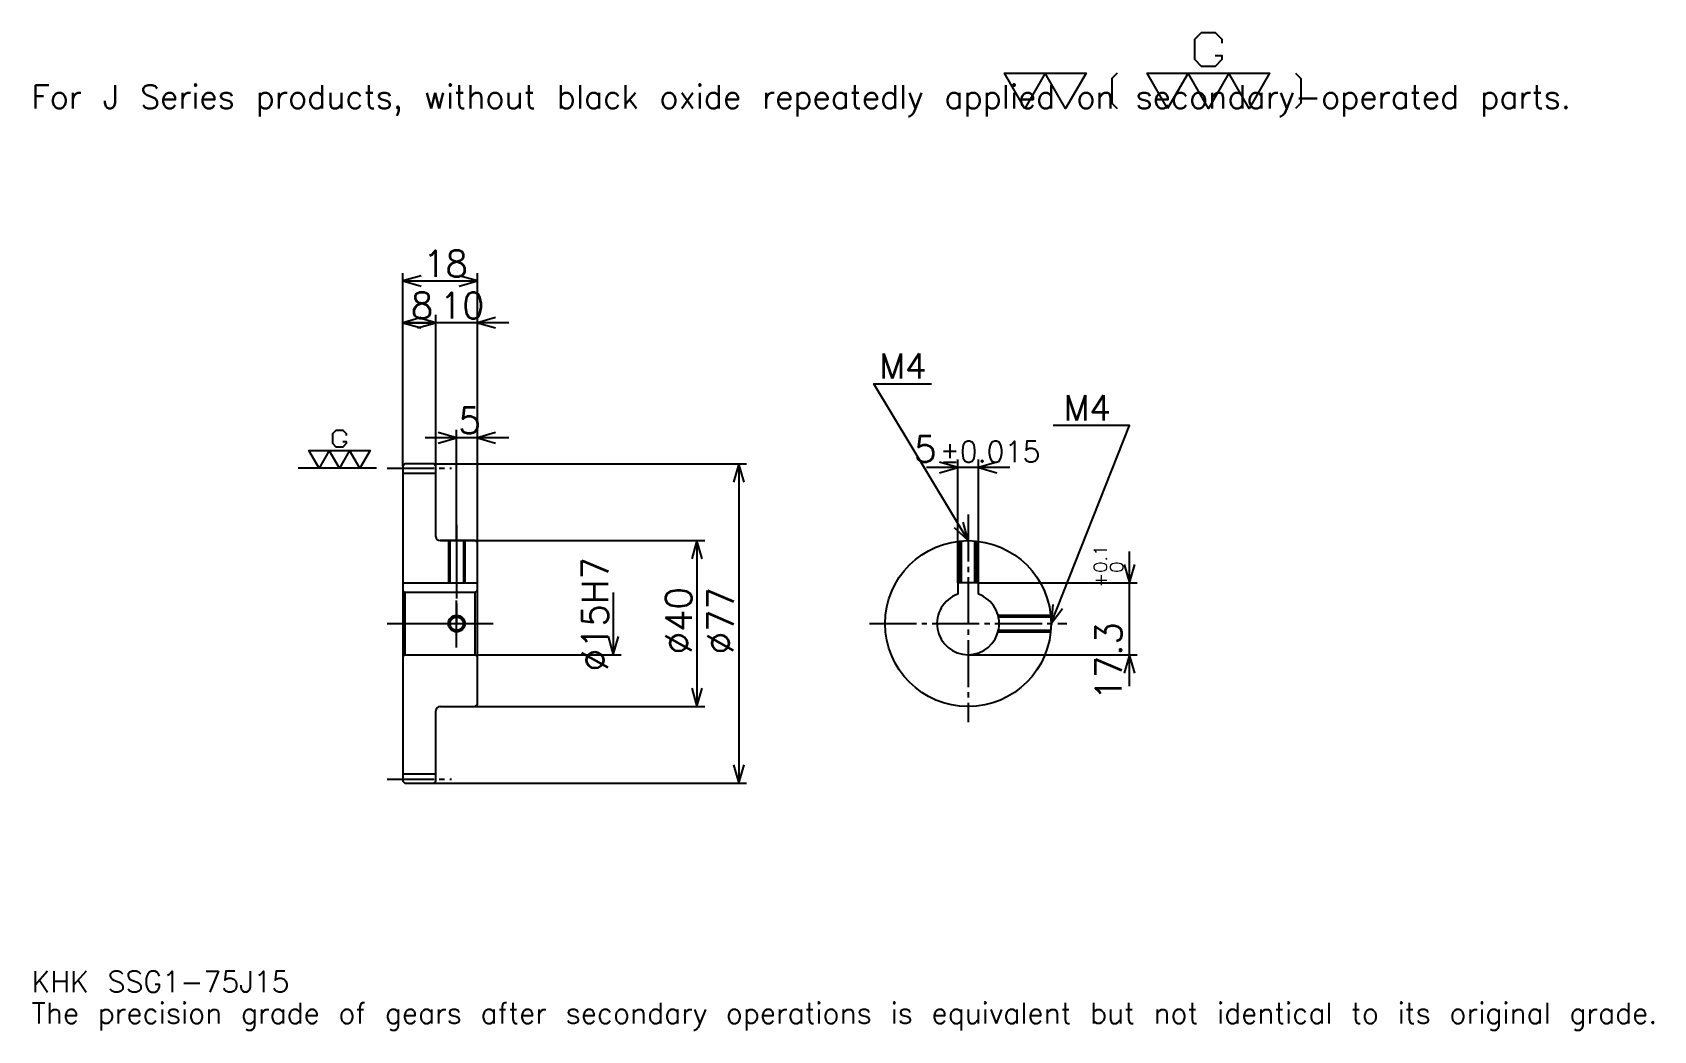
# Model space of a CAD drawing. Extents: x 13 to 404, y 5 to 245.
import ezdxf

# ---------------------------------------------------------------- set-up
doc = ezdxf.new("R2010")
doc.units = 0
doc.linetypes.add('DASHDOT', pattern=[15.130436, 11.347826, -1.26087, 1.26087, -1.26087])
doc.layers.get('0').update_dxf_attribs({"linetype": 'CONTINUOUS'})
doc.layers.add('DASHDOT', color=6, linetype='DASHDOT')
doc.styles.add('KANJI', font='TXT', dxfattribs={"bigfont": 'BIGFONT'})

msp = doc.modelspace()

# ---------------------------------------------------------------- linework, layer by layer
at = {"color": 5}
for p, q in [((102.130432, 141.260864), (102.130432, 187.282608)), ((102.130432, 185.391296), (120.130432, 185.391296)), ((120.130432, 141.260864), (120.130432, 187.282608)), ((110.130432, 141.260864), (110.130432, 177.195648)), ((102.130432, 175.304352), (110.130432, 175.304352)), ((127.695648, 175.304352), (102.565216, 175.304352)), ((115.130432, 141.260864), (115.130432, 149.456528)), ((127.695648, 147.565216), (107.565216, 147.565216)), ((102.130432, 140.760864), (102.130432, 141.260864)), ((109.630432, 141.260864), (120.130432, 141.260864)), ((110.130432, 140.760864), (110.130432, 141.260864)), ((115.130432, 122.760872), (115.130432, 141.260864)), ((115.130432, 122.760872), (115.130432, 141.260864)), ((120.130432, 141.260864), (185.065216, 141.260864)), ((120.130432, 122.260872), (120.130432, 141.260864)), ((183.17392, 141.260864), (183.17392, 64.260872)), ((235.978256, 112.560875), (235.978256, 142.304352)), ((240.978256, 112.560875), (240.978256, 142.304352)), ((248.543472, 140.41304), (228.41304, 140.41304)), ((111.130432, 122.760872), (120.130432, 122.760872)), ((120.130432, 122.760872), (174.978256, 122.760872)), ((173.086945, 122.760872), (173.086945, 82.760872)), ((277.391296, 87.695656), (277.391296, 120.126091)), ((152.91304, 110.260872), (152.91304, 95.260872)), ((240.978256, 112.560875), (279.282593, 112.560875)), ((120.130432, 95.260872), (154.804352, 95.260872)), ((238.478256, 95.260872), (279.282593, 95.260872)), ((111.130432, 82.760872), (120.130432, 82.760872)), ((120.130432, 82.760872), (174.978256, 82.760872)), ((109.630432, 64.260872), (120.130432, 64.260872)), ((120.130432, 64.260872), (185.065216, 64.260872))]:
    msp.add_line(p, q, dxfattribs=at)
at = {"color": 7}
msp.add_line((95.82608, 140.260864), (76.91304, 140.260864), dxfattribs=at)
at = {"color": 4}
for p, q in [((102.130432, 139.010864), (110.130432, 139.010864)), ((102.130432, 112.560875), (120.130432, 112.560875)), ((102.630432, 110.260872), (102.630432, 95.260872)), ((119.630432, 110.260872), (120.130432, 110.760872)), ((119.630432, 95.260872), (120.130432, 94.760872)), ((102.130432, 66.510872), (110.130432, 66.510872))]:
    msp.add_line(p, q, dxfattribs=at)
at = {"color": 7}
for points in [[(298.06958, 239.741745), (299.70871, 239.741745), (299.70871, 238.75827), (298.06958, 237.119141), (294.791321, 237.119141), (293.152191, 238.75827), (293.152191, 243.675659), (294.791321, 245.314789), (298.06958, 245.314789), (299.70871, 243.675659), (299.70871, 242.692184)], [(252.17392, 226.956528), (247.256531, 235.480011), (266.926086, 235.480011), (262.008698, 226.956528), (257.091309, 235.480011), (252.17392, 226.956528)], [(274.466095, 235.480011), (273.154785, 234.168701), (273.154785, 228.267838), (274.466095, 226.956528)], [(286.595673, 226.956528), (281.678284, 235.480011), (311.182617, 235.480011), (306.265228, 226.956528), (301.347839, 235.480011), (296.43045, 226.956528), (291.513062, 235.480011), (286.595673, 226.956528)], [(317.411316, 235.480011), (318.722626, 234.168701), (318.722626, 228.267838), (317.411316, 226.956528)], [(87.693474, 146.653473), (88.513039, 146.653473), (88.513039, 146.161743), (87.693474, 145.342178), (86.054344, 145.342178), (85.234779, 146.161743), (85.234779, 148.620438), (86.054344, 149.440002), (87.693474, 149.440002), (88.513039, 148.620438), (88.513039, 148.128693)], [(81.95652, 140.260864), (79.497818, 144.522614), (94.25, 144.522614), (91.791298, 140.260864), (89.332603, 144.522614), (86.873909, 140.260864), (84.415215, 144.522614), (81.95652, 140.260864)]]:
    msp.add_lwpolyline(points, dxfattribs=at)
at = {"color": 5}
for points in [[(106.543472, 186.652176), (102.130432, 185.391296), (106.543472, 184.130432)], [(115.717392, 184.130432), (120.130432, 185.391296), (115.717392, 186.652176)], [(106.543472, 176.565216), (102.130432, 175.304352), (106.543472, 174.043488)], [(105.717392, 174.043488), (110.130432, 175.304352), (105.717392, 176.565216)], [(105.717392, 174.043488), (110.130432, 175.304352), (105.717392, 176.565216)], [(124.543472, 176.565216), (120.130432, 175.304352), (124.543472, 174.043488)], [(238.478256, 122.760872), (215.782608, 160.58696), (229.652161, 160.58696)], [(110.717392, 146.304352), (115.130432, 147.565216), (110.717392, 148.82608)], [(124.543472, 148.82608), (120.130432, 147.565216), (124.543472, 146.304352)], [(258.478271, 102.760872), (277.391296, 150.5), (258.982605, 150.5)], [(184.434784, 136.847824), (183.17392, 141.260864), (181.91304, 136.847824)], [(231.565216, 139.152176), (235.978256, 140.41304), (231.565216, 141.67392)], [(245.391296, 141.67392), (240.978256, 140.41304), (245.391296, 139.152176)], [(235.126572, 125.896317), (238.478256, 122.760872), (237.288956, 127.193741)], [(174.347824, 118.347824), (173.086945, 122.760872), (171.82608, 118.347824)], [(276.130432, 116.973915), (277.391296, 112.560875), (278.652161, 116.973915)], [(258.931458, 107.328079), (258.478271, 102.760872), (261.275909, 106.399261)], [(151.652176, 99.673912), (152.91304, 95.260872), (154.173904, 99.673912)], [(278.652161, 90.847832), (277.391296, 95.260872), (276.130432, 90.847832)], [(171.82608, 87.17392), (173.086945, 82.760872), (174.347824, 87.17392)], [(181.91304, 68.67392), (183.17392, 64.260872), (184.434784, 68.67392)]]:
    msp.add_lwpolyline(points, dxfattribs=at)
at = {"color": 4}
for points in [[(110.130432, 123.760872), (110.130432, 140.760864), (109.630432, 141.260864), (102.630432, 141.260864), (102.130432, 140.760864), (102.130432, 94.760872)], [(111.130432, 82.760872), (119.630432, 82.760872), (120.130432, 83.260872), (120.130432, 122.260872), (119.630432, 122.760872), (111.130432, 122.760872)], [(113.130432, 122.760872), (113.130432, 112.560875)], [(113.510429, 122.760872), (113.510429, 112.560875)], [(116.750435, 122.760872), (116.750435, 112.560875)], [(117.130432, 122.760872), (117.130432, 112.560875)], [(236.478256, 112.560875), (236.478256, 122.660622)], [(236.858261, 112.560875), (236.858261, 122.695152)], [(240.098251, 112.560875), (240.098251, 122.695152)], [(240.478256, 112.560875), (240.478256, 122.660622)], [(102.130432, 94.760872), (102.630432, 95.260872), (119.630432, 95.260872), (119.630432, 110.260872), (102.630432, 110.260872), (102.130432, 110.760872)], [(240.978256, 109.83194), (240.978256, 112.560875), (235.978256, 112.560875), (235.978256, 109.83194)], [(245.706665, 104.760872), (258.377991, 104.760872)], [(245.801208, 104.380875), (258.412537, 104.380875)], [(245.706665, 100.760872), (258.377991, 100.760872)], [(245.801208, 101.140869), (258.412537, 101.140869)], [(102.130432, 94.760872), (102.130432, 64.760872), (102.630432, 64.260872), (109.630432, 64.260872), (110.130432, 64.760872), (110.130432, 81.760872)]]:
    msp.add_lwpolyline(points, dxfattribs=at)
for centre, radius in [((238.478256, 102.760872), 20), ((115.130432, 102.760872), 1.62)]:
    msp.add_circle(centre, radius, dxfattribs=at)
at = {"color": 7}
msp.add_circle((115.130432, 102.760872), 2, dxfattribs=at)
at = {"color": 4}
for centre, radius, start, end in [((111.130432, 123.760872), 1, 180, 270), ((238.478256, 102.760872), 7.5, 109.47122094, 70.52877906), ((111.130432, 81.760872), 1, 90, 180)]:
    msp.add_arc(centre, radius, start, end, dxfattribs=at)
at = {"layer": 'DASHDOT', "color": 7}
for p, q in [((98.347824, 140.260864), (113.91304, 140.260864)), ((238.478256, 129.065216), (238.478256, 78.978264)), ((115.130432, 122.760872), (115.130432, 102.760872)), ((98.347824, 102.760872), (123.91304, 102.760872)), ((214.695648, 102.760872), (262.260864, 102.760872)), ((98.347824, 65.260872), (113.91304, 65.260872))]:
    msp.add_line(p, q, dxfattribs=at)
for points in [[(115.130432, 126.54348), (115.130432, 108.778259)], [(115.130432, 96.978264), (115.130432, 108.54348)], [(109.347824, 102.760872), (120.91304, 102.760872)]]:
    msp.add_lwpolyline(points, dxfattribs=at)

# ---------------------------------------------------------------- texts
at = {"color": 7, "style": 'KANJI'}
for s, height, p in [('For J Series products, without black oxide repeatedly applied on secondary-operated parts.', 5.673913, (12.608696, 226.956528)), ('18', 6.304348, (107.032608, 186.399994)), ('8', 6.304348, (104.08152, 176.313049)), ('10', 6.304348, (111.032608, 176.313049)), ('M4', 6.052174, (217.043472, 161.847824)), ('M4', 6.052174, (261.504333, 151.760864)), ('5', 6.304348, (115.58152, 148.573914)), ('5', 6.304348, (225.464844, 141.67392)), ('%%p0.015', 5.043478, (231.705368, 141.67392)), ('KHK SSG1-75J15', 5.043478, (12.608696, 13.869565)), ('The precision grade of gears after secondary operations is equivalent but not identical to its original grade.', 5.043478, (12.608696, 6.304348))]:
    msp.add_text(s, height=height, dxfattribs=at).set_placement(p)
for s, height, p in [('%%c15H7', 6.304348, (151.652176, 91.25544)), ('0.1', 3.152174, (271.969543, 115.023064)), ('0', 3.152174, (275.878235, 115.023064)), ('+', 3.152174, (271.969543, 111.49263)), ('%%c40', 6.304348, (171.82608, 95.353264)), ('%%c77', 6.304348, (181.91304, 95.353264)), ('17.3', 6.304348, (275.5, 84.204918))]:
    msp.add_text(s, height=height, rotation=90, dxfattribs=at).set_placement(p)

doc.saveas('drawing.dxf')
